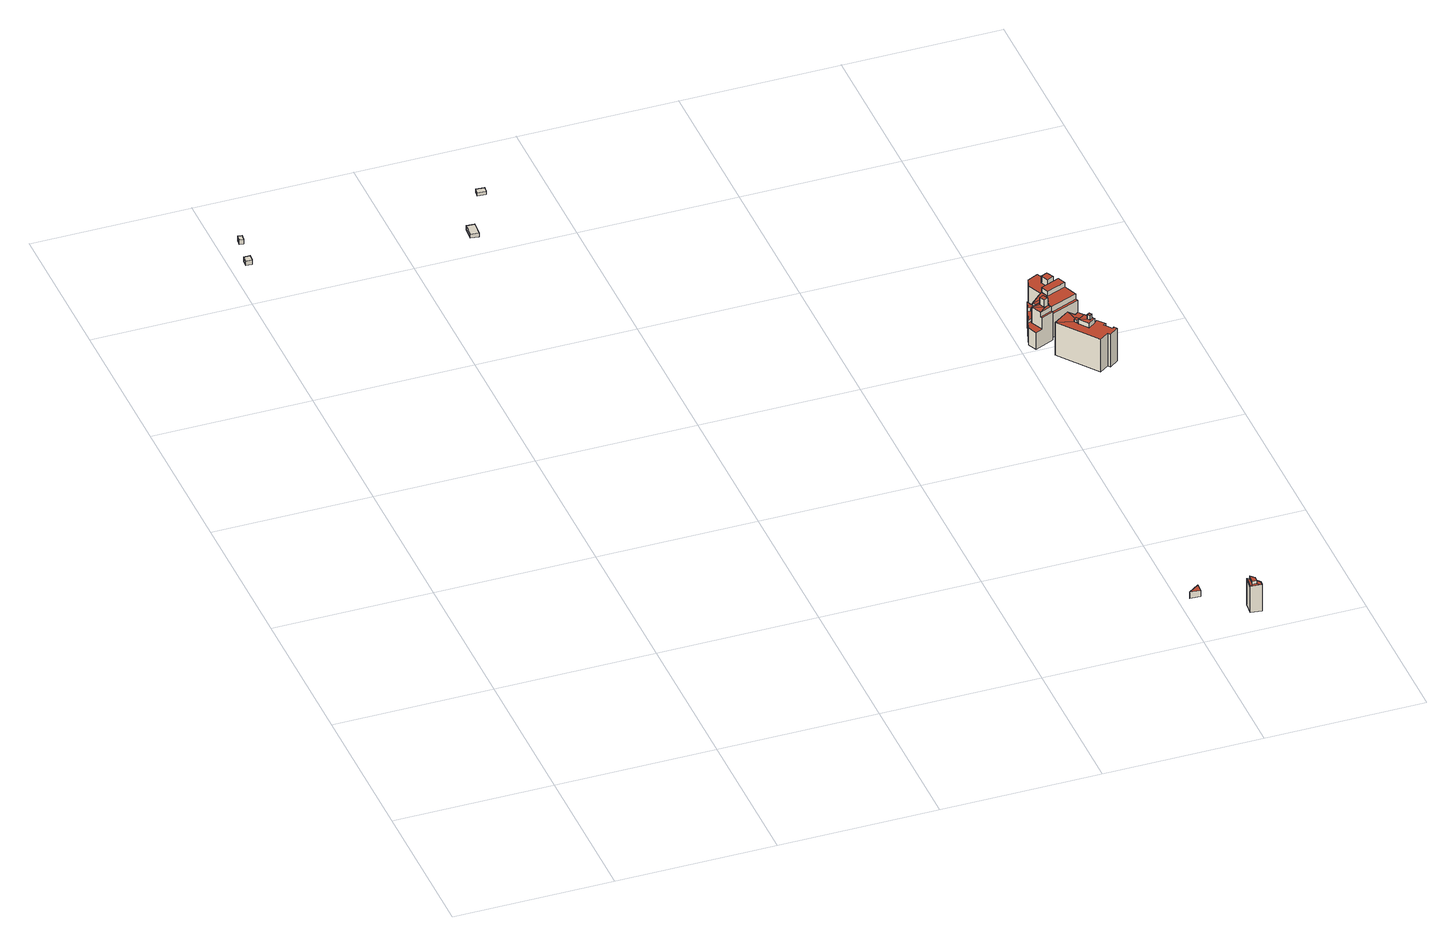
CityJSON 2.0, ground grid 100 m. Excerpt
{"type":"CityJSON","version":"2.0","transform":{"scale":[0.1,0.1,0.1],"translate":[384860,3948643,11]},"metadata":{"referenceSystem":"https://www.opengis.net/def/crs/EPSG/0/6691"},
"CityObjects":{
"building1":{"type":"Building","attributes":{"class":3001,"usage":461,"measuredHeight":-9999,"storeysAboveGround":9999,"storeysBelowGround":9999,"prefecture":13,"city":13103,"footprintArea":-9999,"fireproofType":1011,"coverageRatio":60,"floorAreaRatio":200,"surveyYear":1,"urbanPlanType":21,"areaClassificationType":22,"landUseType":214,"districts":"3","detailedUsage":"0"},"geometry":[{"type":"Solid","lod":"1","boundaries":[[[[0,1,2,3]],[[0,3,4,5]],[[3,2,6,4]],[[2,1,7,6]],[[1,0,5,7]],[[5,4,6,7]]]]}]},
"building2":{"type":"Building","attributes":{"class":3001,"usage":461,"measuredHeight":5.4,"storeysAboveGround":9999,"storeysBelowGround":9999,"prefecture":13,"city":13103,"footprintArea":-9999,"fireproofType":1011,"coverageRatio":60,"floorAreaRatio":200,"surveyYear":1,"urbanPlanType":21,"areaClassificationType":22,"landUseType":214,"districts":"3","detailedUsage":"0"},"geometry":[{"type":"Solid","lod":"1","boundaries":[[[[8,9,10,11]],[[8,11,12,13]],[[11,10,14,12]],[[10,9,15,14]],[[9,8,13,15]],[[13,12,14,15]]]]}]},
"building3":{"type":"Building","attributes":{"class":3003,"usage":461,"measuredHeight":3.4,"storeysAboveGround":9999,"storeysBelowGround":9999,"prefecture":13,"city":13103,"footprintArea":-9999,"fireproofType":1011,"coverageRatio":60,"floorAreaRatio":200,"surveyYear":1,"urbanPlanType":21,"areaClassificationType":22,"landUseType":214,"districts":"3","detailedUsage":"0"},"geometry":[{"type":"Solid","lod":"1","boundaries":[[[[16,17,18,19]],[[16,19,20,21]],[[19,18,22,20]],[[18,17,23,22]],[[17,16,21,23]],[[21,20,22,23]]]]}]},
"building4":{"type":"Building","attributes":{"class":3003,"usage":461,"measuredHeight":2.8,"storeysAboveGround":9999,"storeysBelowGround":9999,"prefecture":13,"city":13103,"footprintArea":-9999,"fireproofType":1011,"coverageRatio":60,"floorAreaRatio":200,"surveyYear":1,"urbanPlanType":21,"areaClassificationType":22,"landUseType":214,"districts":"3","detailedUsage":"0"},"geometry":[{"type":"Solid","lod":"1","boundaries":[[[[24,25,26,27]],[[24,27,28,29]],[[27,26,30,28]],[[26,25,31,30]],[[25,24,29,31]],[[29,28,30,31]]]]}]},
"building5":{"type":"Building","attributes":{"class":9999,"usage":461,"measuredHeight":3.8,"storeysAboveGround":9999,"storeysBelowGround":9999,"prefecture":13,"city":13103,"footprintArea":-9999,"fireproofType":1011,"coverageRatio":80,"floorAreaRatio":700,"surveyYear":1,"urbanPlanType":21,"areaClassificationType":22,"landUseType":214,"districts":"10","detailedUsage":"0","floodRisk_description":10,"floodRisk_rank":1,"floodRisk_depth":0.02,"floodRisk_adminType":2,"floodRisk_scale":2},"geometry":[{"type":"Solid","lod":"2","boundaries":[[[[32,33,34]],[[35,36,37]],[[35,34,33,36]],[[37,32,34,35]],[[36,33,32,37]]]],"semantics":{"surfaces":[{"type":"GroundSurface"},{"type":"RoofSurface"},{"type":"WallSurface"}],"values":[[0,1,2,2,2]]}}]},
"building6":{"type":"Building","attributes":{"class":3002,"usage":401,"measuredHeight":17.1,"storeysAboveGround":7,"storeysBelowGround":0,"prefecture":13,"city":13103,"footprintArea":265.2,"fireproofType":1001,"coverageRatio":80,"floorAreaRatio":500,"surveyYear":2021,"urbanPlanType":21,"areaClassificationType":22,"landUseType":212,"districts":"10","detailedUsage":"1210","floodRisk_description":10,"floodRisk_rank":1,"floodRisk_depth":0.02,"floodRisk_adminType":2,"floodRisk_scale":2},"geometry":[{"type":"Solid","lod":"2","boundaries":[[[[38,39,40,41,42]],[[43,44,45,46,47,48]],[[49,50,51,52]],[[53,54,55,48,47]],[[56,57,58,59]],[[44,55,54,45]],[[50,60,61,51]],[[62,63,64,65]],[[57,61,60,58]],[[52,56,59,49]],[[52,39,38,56]],[[40,39,52,51]],[[42,57,56,38]],[[58,60,46,45]],[[60,50,47,46]],[[65,64,55,44]],[[59,58,45,54]],[[57,42,41,61]],[[44,43,62,65]],[[62,43,48,63]],[[55,64,63,48]],[[40,51,61,41]],[[49,53,47,50]],[[49,59,54,53]]]],"semantics":{"surfaces":[{"type":"GroundSurface"},{"type":"RoofSurface"},{"type":"WallSurface"}],"values":[[0,1,1,1,1,1,1,1,1,1,2,2,2,2,2,2,2,2,2,2,2,2,2,2]]}}]},
"building7":{"type":"Building","attributes":{"class":3002,"usage":401,"measuredHeight":28.3,"storeysAboveGround":8,"storeysBelowGround":0,"prefecture":13,"city":13103,"footprintArea":127.91,"fireproofType":1001,"coverageRatio":80,"floorAreaRatio":500,"surveyYear":2021,"urbanPlanType":21,"areaClassificationType":22,"landUseType":212,"districts":"10","detailedUsage":"1210","floodRisk_description":10,"floodRisk_rank":2,"floodRisk_depth":0.68,"floodRisk_adminType":2,"floodRisk_scale":2},"geometry":[{"type":"Solid","lod":"2","boundaries":[[[[66,67,68,69,70]],[[71,72,73]],[[74,71,73]],[[75,76,77,78]],[[79,80,81,72]],[[82,80,74]],[[82,74,73]],[[83,84,85,86]],[[87,88,89,90,91,92,93,94]],[[71,79,72]],[[95,96,97,98]],[[82,81,80]],[[99,100,101,102,103]],[[79,71,75,78,70]],[[73,72,97,96]],[[84,83,103]],[[100,99,86,85]],[[95,82,73,96]],[[84,68,100]],[[84,69,68]],[[80,92,91,90,77,76,74]],[[89,88,67,66]],[[87,94,102,101]],[[103,102,94]],[[99,103,83,86]],[[68,87,101,100]],[[95,98,81,82]],[[79,93,92,80]],[[97,72,81,98]],[[85,84,100]],[[66,70,78,77,90,89]],[[76,75,71,74]],[[70,69,84]],[[93,79,70,94]],[[88,87,68,67]],[[70,84,103,94]]]],"semantics":{"surfaces":[{"type":"GroundSurface"},{"type":"RoofSurface"},{"type":"WallSurface"}],"values":[[0,1,1,1,1,1,1,1,1,1,1,1,1,2,2,2,2,2,2,2,2,2,2,2,2,2,2,2,2,2,2,2,2,2,2,2]]}}]},
"building8":{"type":"Building","attributes":{"class":3002,"usage":412,"measuredHeight":29.1,"storeysAboveGround":7,"storeysBelowGround":0,"prefecture":13,"city":13103,"footprintArea":438.91,"fireproofType":1001,"coverageRatio":80,"floorAreaRatio":500,"surveyYear":2021,"urbanPlanType":21,"areaClassificationType":22,"landUseType":211,"districts":"10","detailedUsage":"1320","floodRisk_description":10,"floodRisk_rank":1,"floodRisk_depth":0.19,"floodRisk_adminType":2,"floodRisk_scale":2},"geometry":[{"type":"Solid","lod":"2","boundaries":[[[[104,105,106,107,108,109,110,111,112,113,114,115,116,117,118,119]],[[120,121,122,123]],[[124,125,126,127]],[[128,129,130,131]],[[131,124,127,132,133,126,125,130,129,134,135,136,137,138,139,140,141,142,143,144,145,146,147,128]],[[148,149,150,151]],[[152,150,149,153,154,148,151,155]],[[156,157,158,159]],[[112,111,135,134]],[[157,156,125,124]],[[117,116,146,145]],[[105,104,142,141]],[[108,107,139,138]],[[114,113,129,128]],[[110,109,137,136]],[[150,152,132,127]],[[109,108,138,137]],[[121,120,149,148]],[[111,110,136,135]],[[159,158,131,130]],[[155,151,126,133]],[[118,117,145,144]],[[158,157,124,131]],[[123,122,154,153]],[[151,150,127,126]],[[104,119,143,142]],[[156,159,130,125]],[[152,155,133,132]],[[122,121,148,154]],[[120,123,153,149]],[[106,105,141,140]],[[116,115,147,146]],[[113,112,134,129]],[[115,114,128,147]],[[119,118,144,143]],[[107,106,140,139]]]],"semantics":{"surfaces":[{"type":"GroundSurface"},{"type":"RoofSurface"},{"type":"WallSurface"}],"values":[[0,1,1,1,1,1,1,1,2,2,2,2,2,2,2,2,2,2,2,2,2,2,2,2,2,2,2,2,2,2,2,2,2,2,2,2]]}}]},
"building9":{"type":"Building","attributes":{"class":3002,"usage":412,"measuredHeight":23.8,"storeysAboveGround":6,"storeysBelowGround":0,"prefecture":13,"city":13103,"footprintArea":311.84,"fireproofType":1002,"coverageRatio":80,"floorAreaRatio":500,"surveyYear":2021,"urbanPlanType":21,"areaClassificationType":22,"landUseType":211,"districts":"10","detailedUsage":"1320","floodRisk_description":10,"floodRisk_rank":2,"floodRisk_depth":0.54,"floodRisk_adminType":2,"floodRisk_scale":2},"geometry":[{"type":"Solid","lod":"2","boundaries":[[[[160,161,162,163]],[[164,165,166]],[[167,168,169,170]],[[166,171,164]],[[172,165,164,171,173,174,175,176,177]],[[178,179,180,181]],[[176,168,167,177]],[[163,162,181,180]],[[172,170,169]],[[175,169,168,176]],[[160,165,161]],[[177,167,170,172]],[[174,173,178,181,162,161]],[[160,163,180,179,171,166]],[[172,169,175,161]],[[160,166,165]],[[165,172,161]],[[175,174,161]],[[173,171,179,178]]]],"semantics":{"surfaces":[{"type":"GroundSurface"},{"type":"RoofSurface"},{"type":"WallSurface"}],"values":[[0,1,1,1,1,1,2,2,2,2,2,2,2,2,2,2,2,2,2]]}}]},
"building10":{"type":"Building","attributes":{"class":3002,"usage":401,"measuredHeight":22.8,"storeysAboveGround":6,"storeysBelowGround":1,"prefecture":13,"city":13103,"footprintArea":145.27,"fireproofType":1002,"coverageRatio":80,"floorAreaRatio":500,"surveyYear":2021,"urbanPlanType":21,"areaClassificationType":22,"landUseType":212,"districts":"10","detailedUsage":"1210","floodRisk_description":10,"floodRisk_rank":2,"floodRisk_depth":0.98,"floodRisk_adminType":2,"floodRisk_scale":2},"geometry":[{"type":"Solid","lod":"2","boundaries":[[[[182,183,184,185,186]],[[187,188,189,190,191,192,193,194,195]],[[196,197,198,199]],[[199,198,189,188]],[[183,182,187,195]],[[197,196,191,190]],[[196,199,188,187,182,186,192,191]],[[186,185,193,192]],[[184,183,195,194]],[[185,184,194,193]],[[198,197,190,189]]]],"semantics":{"surfaces":[{"type":"GroundSurface"},{"type":"RoofSurface"},{"type":"WallSurface"}],"values":[[0,1,1,2,2,2,2,2,2,2,2]]}}]}
},
"vertices":[
[8,5124,196],[11,5170,196],[51,5168,196],[48,5122,196],[48,5122,226],[8,5124,226],[51,5168,226],[11,5170,226],
[65,5339,216],[60,5301,216],[35,5305,216],[40,5342,216],[40,5342,249],[65,5339,249],[35,5305,249],[60,5301,249],
[1318,4933,188],[1326,5022,188],[1379,5017,188],[1371,4928,188],[1371,4928,215],[1318,4933,215],[1379,5017,215],[1326,5022,215],
[1498,5323,203],[1551,5317,203],[1547,5279,203],[1494,5285,203],[1494,5285,226],[1498,5323,226],[1547,5279,226],[1551,5317,226],
[4006,251,144],[4074,299,144],[4071,247,144],[4071,247,189],[4074,299,189],[4006,251,189],
[4288,7,138],[4296,88,138],[4318,86,138],[4363,34,138],[4360,0,138],[4338,60,319],[4335,30,319],[4359,2,319],[4362,34,319],[4317,85,319],[4314,83,319],[4297,86,325],[4317,85,325],[4318,86,325],[4296,88,325],[4297,86,319],[4289,8,319],[4309,32,319],[4288,7,325],[4360,0,325],[4359,2,325],[4289,8,325],[4362,34,325],[4363,34,325],[4338,60,340],[4314,83,340],[4309,32,340],[4335,30,340],
[4086,3004,10],[4061,3061,10],[4074,3109,10],[4120,3250,10],[4208,3058,10],[4202,3071,241],[4173,3124,242],[4187,3089,241],[4125,3037,241],[4202,3071,210],[4125,3037,210],[4131,3024,210],[4208,3058,210],[4173,3137,241],[4095,3103,244],[4147,3114,242],[4161,3079,242],[4144,3200,171],[4120,3250,171],[4103,3195,171],[4121,3190,171],[4074,3109,130],[4061,3061,130],[4086,3004,130],[4131,3024,130],[4125,3037,130],[4095,3103,130],[4173,3137,130],[4167,3150,130],[4161,3079,293],[4187,3089,293],[4173,3124,293],[4147,3114,293],[4121,3190,148],[4103,3195,148],[4074,3109,148],[4167,3150,148],[4144,3200,148],
[4401,2850,12],[4438,2803,12],[4423,2792,12],[4460,2744,12],[4470,2753,12],[4484,2735,12],[4427,2691,12],[4415,2707,12],[4357,2666,12],[4167,2912,12],[4271,2986,12],[4303,2944,12],[4325,2960,12],[4361,2913,12],[4339,2896,12],[4385,2838,12],[4355,2856,304],[4339,2845,304],[4351,2829,304],[4367,2840,304],[4305,2881,245],[4286,2866,245],[4290,2855,245],[4337,2889,245],[4271,2986,245],[4167,2912,245],[4273,2883,245],[4292,2898,245],[4381,2830,245],[4335,2795,245],[4357,2666,245],[4415,2707,245],[4427,2691,245],[4484,2735,245],[4470,2753,245],[4460,2744,245],[4423,2792,245],[4438,2803,245],[4401,2850,245],[4385,2838,245],[4339,2896,245],[4361,2913,245],[4325,2960,245],[4303,2944,245],[4339,2845,275],[4355,2856,275],[4337,2889,275],[4290,2855,275],[4381,2830,275],[4367,2840,275],[4351,2829,275],[4335,2795,275],[4286,2866,261],[4305,2881,261],[4292,2898,261],[4273,2883,261],
[4147,3233,8],[4337,3310,8],[4399,3157,8],[4208,3081,8],[4231,3212,212],[4212,3259,212],[4147,3233,166],[4234,3211,246],[4355,3260,246],[4335,3309,246],[4214,3260,246],[4201,3098,212],[4214,3260,212],[4392,3174,212],[4337,3310,212],[4335,3309,212],[4355,3260,212],[4234,3211,212],[4392,3174,175],[4201,3098,175],[4208,3081,175],[4399,3157,175],
[4329,3326,6],[4222,3278,6],[4178,3376,6],[4196,3432,6],[4264,3464,6],[4329,3326,186],[4318,3349,186],[4278,3330,186],[4256,3377,186],[4296,3396,186],[4264,3464,186],[4196,3432,186],[4178,3376,186],[4222,3278,186],[4296,3396,235],[4256,3377,235],[4278,3330,235],[4318,3349,235]
]}
